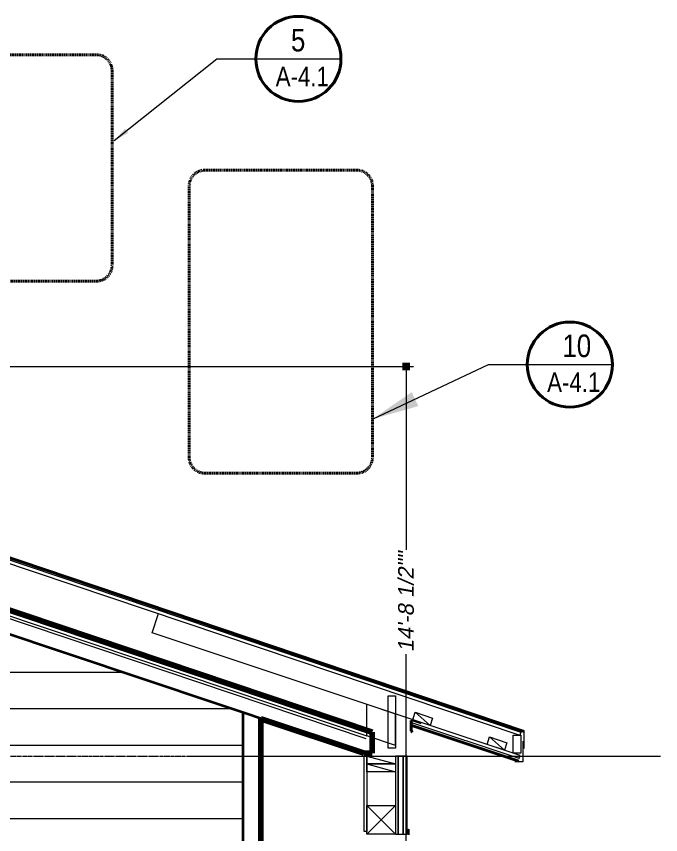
# Model space of a CAD drawing. Header units: inches. Extents: x -3905 to 10892, y 1064 to 9590.
# Drawn here: x 1878.7 to 2002, y 3159.6 to 3316.2 of the extents above; entities that cross this region are included whole.
import ezdxf
from ezdxf.enums import TextEntityAlignment as Align

# ---------------------------------------------------------------- set-up
doc = ezdxf.new("R2010")
doc.units = ezdxf.units.IN
doc.header["$MEASUREMENT"] = 0
doc.header["$PDMODE"] = 3
doc.linetypes.add('CENTERLINE', pattern=[1.81, 0.75, -0.0625, 0.03, -0.0625, 0.75, -0.0625, 0.03, -0.0625])
doc.linetypes.add('MYHIDDEN', pattern=[0.1875, 0.125, -0.0625])
for name, color, linetype, lineweight in [('ELEVATIONS', 40, 'Continuous', 0), ('FP-New', 131, 'Continuous', 0), ('SECTIONS', 70, 'Continuous', 0)]:
    doc.layers.add(name, color=color, linetype=linetype, lineweight=lineweight)
doc.styles.add('DS-TXT1', font='arial.ttf', dxfattribs={"oblique": 10})
doc.styles.add('Title', font='swissck.ttf')
doc.dimstyles.new('DS-Fraction', dxfattribs={"dimtxt": 0.1, "dimasz": 0.035, "dimexe": 0.06, "dimexo": 0.06, "dimgap": 0.02, "dimtad": 0, "dimdec": 3, "dimzin": 0, "dimdsep": 46, "dimlunit": 4, "dimtxsty": 'DS-TXT1', "dimblk": 'BOXFILLED', "dimcen": -0.06, "dimclrd": 256, "dimclre": 256, "dimclrt": 256, "dimadec": 0, "dimazin": 0, "dimtfac": 1, "dimtdec": 3, "dimtmove": 1, "dimatfit": 3, "dimfxl": 1, "dimfrac": 2, "dimtolj": 1, "dimtzin": 0, "dimlwd": 0, "dimlwe": -1, "dimarcsym": 0})
doc.dimstyles.new('DS-Fraction$7', dxfattribs={"dimtxt": 0.125, "dimasz": 0.125, "dimexe": 0.06, "dimexo": 0.06, "dimgap": 0.02, "dimtad": 0, "dimdec": 3, "dimzin": 0, "dimdsep": 46, "dimlunit": 4, "dimtxsty": 'DS-TXT1', "dimblk": 'BOXFILLED', "dimcen": -0.06, "dimclrd": 256, "dimclre": 256, "dimclrt": 256, "dimadec": 0, "dimazin": 0, "dimtfac": 1, "dimtdec": 3, "dimtmove": 1, "dimatfit": 3, "dimfxl": 1, "dimfrac": 2, "dimtolj": 1, "dimtzin": 0, "dimlwd": 0, "dimlwe": -1, "dimarcsym": 0})

# ---------------------------------------------------------------- blocks, each defined once
blk = doc.blocks.new('*U462')
at = {"color": 0, "lineweight": 0}
blk.add_line((0, 0), (3.5, 1.5), dxfattribs=at)
blk.add_lwpolyline([(0, 0), (3.5, 0), (3.5, 1.5), (0, 1.5)], close=True, dxfattribs=at)
blk = doc.blocks.new('_BoxFilled')
at = {"color": 0, "linetype": 'ByBlock', "lineweight": -2}
blk.add_line((-0.5, 0), (-1, 0), dxfattribs=at)
at = {"color": 0, "linetype": 'ByBlock'}
blk.add_solid([(-0.5, 0.5), (0.5, 0.5), (-0.5, -0.5), (0.5, -0.5)], dxfattribs=at)
blk = doc.blocks.new('DETAIL-BUBBLE')
at = {"linetype": 'Continuous', "lineweight": 0}
blk.add_line((0, 0), (-16.27, 0), dxfattribs=at)
at = {"linetype": 'Continuous', "lineweight": 40}
blk.add_circle((-8.14, 0), 8.14, dxfattribs=at)
at = {"linetype": 'Continuous', "lineweight": 0, "style": 'Title'}
blk.add_attdef('1', (-9.8, 1.43), '', height=4.32, dxfattribs=at)
blk.add_attdef('A7.0', text='', height=3.72, dxfattribs=at).set_placement((-8.16, -5.22), align=Align.CENTER)
blk = doc.blocks.new('*D485')
at = {"layer": 'Defpoints', "color": 0, "linetype": 'Continuous', "lineweight": 5, "transparency": 16777216}
for p in [(1738.75, 3249.17), (1953.26, 3072.64), (1955.06, 3072.64)]:
    blk.add_point(p, dxfattribs=at)
at = {"layer": 'ELEVATIONS', "linetype": 'Continuous', "transparency": 16777216}
for p, q in [((1740.19, 3249.17), (1954.7, 3249.17)), ((1953.62, 3072.64), (1951.82, 3072.64))]:
    blk.add_line(p, q, dxfattribs=at)
at = {"layer": 'ELEVATIONS', "linetype": 'Continuous', "lineweight": 0, "transparency": 16777216}
for p, q in [((1953.26, 3247.67), (1953.26, 3214.1)), ((1953.26, 3074.14), (1953.26, 3194.1))]:
    blk.add_line(p, q, dxfattribs=at)
at = {"layer": 'ELEVATIONS', "linetype": 'Continuous', "lineweight": 0, "transparency": 16777216, "xscale": 1.5, "yscale": 1.5, "zscale": 1.5}
for p, rotation in [((1953.26, 3249.17), 90), ((1953.26, 3072.64), 270)]:
    blk.add_blockref('_BoxFilled', p, dxfattribs=dict(at, rotation=rotation))
at = {"layer": 'ELEVATIONS', "linetype": 'Continuous', "lineweight": 5, "transparency": 16777216, "insert": (1953.26, 3204.1), "char_height": 3, "attachment_point": 5, "rotation": 90, "style": 'DS-TXT1'}
blk.add_mtext('\\A1;14\'-8 1/2""', dxfattribs=at)

msp = doc.modelspace()

# ---------------------------------------------------------------- linework, layer by layer
at = {"layer": 'ELEVATIONS', "lineweight": 80}
for p, q in [((1738.74599, 3249.17207), (1946.74599, 3179.23091)), ((1925.49599, 3181.78176), (1925.49599, 3078.63705)), ((1925.49599, 3181.78176), (1945.24599, 3175.20568)), ((1946.74599, 3179.23091), (1946.74599, 3175.20568)), ((1946.74599, 3175.20568), (1945.24599, 3175.20568))]:
    msp.add_line(p, q, dxfattribs=at)
at = {"layer": 'ELEVATIONS', "lineweight": 35}
for p, q in [((1945.24599, 3175.20568), (1759.99599, 3237.14717)), ((1921.99599, 3182.97971), (1921.99599, 3078.63705))]:
    msp.add_line(p, q, dxfattribs=at)
at = {"layer": 'ELEVATIONS', "lineweight": 5}
for p, q in [((1899.09499, 3190.63705), (1748.24599, 3190.63705)), ((1920.03007, 3183.63705), (1748.24599, 3183.63705)), ((1921.99599, 3176.63705), (1748.24599, 3176.63705)), ((1921.99599, 3169.63705), (1748.24599, 3169.63705)), ((1921.99599, 3162.63705), (1748.24599, 3162.63705))]:
    msp.add_line(p, q, dxfattribs=at)
at = {"layer": 'FP-New', "linetype": 'Continuous', "lineweight": 5}
msp.add_line((1911.72887, 3174.63705), (2001.95592, 3174.63705), dxfattribs=at)
at = {"layer": 'SECTIONS', "linetype": 'Continuous', "lineweight": 40}
for p, q in [((1766.70447, 3249.8758), (1975.8798, 3179.33919)), ((1974.84591, 3173.65318), (1954.19548, 3180.52908))]:
    msp.add_line(p, q, dxfattribs=at)
at = {"layer": 'SECTIONS', "linetype": 'Continuous', "lineweight": 0}
for p, q in [((1767.42775, 3249.10509), (1975.22855, 3179.23091)), ((1767.22855, 3248.51268), (1975.02935, 3178.6385)), ((1791.22855, 3230.41985), (1945.72855, 3178.46837)), ((1797.96551, 3227.627), (1945.56919, 3177.99444)), ((1904.6712, 3198.19944), (1905.90901, 3201.8806)), ((1975.07736, 3174.75657), (1904.6712, 3198.19944)), ((1951.22855, 3176.63705), (1951.22855, 3182.69742)), ((1954.35344, 3181.00347), (1954.54931, 3181.59172)), ((1956.12612, 3180.8032), (1954.22855, 3181.43502)), ((1974.88149, 3174.16832), (1954.35344, 3181.00347)), ((1975.22855, 3179.23091), (1975.02935, 3178.6385)), ((1974.88149, 3174.16832), (1975.07736, 3174.75657))]:
    msp.add_line(p, q, dxfattribs=at)
at = {"layer": 'SECTIONS', "lineweight": 40}
for q in [(1954.22855, 3181.43502), (1954.45442, 3179.19073)]:
    msp.add_line((1954.22855, 3179.43502), q, dxfattribs=at)
at = {"layer": 'SECTIONS', "linetype": 'Continuous', "lineweight": 9}
for p, q in [((1972.60043, 3180.4419), (1975.8798, 3179.33919)), ((1975.8798, 3176.05251), (1975.8798, 3179.33919)), ((1975.8798, 3179.33919), (1975.8798, 3179.33919)), ((1975.5844, 3177.50312), (1975.5844, 3173.50312)), ((1975.5844, 3173.50312), (1974.0844, 3173.50312))]:
    msp.add_line(p, q, dxfattribs=at)
at = {"layer": 'SECTIONS', "linetype": 'CENTERLINE', "lineweight": 0}
msp.add_line((1383.22855, 3174.63705), (1961.11614, 3174.63705), dxfattribs=at)
at = {"layer": 'SECTIONS', "lineweight": 0}
msp.add_line((1943.22855, 3174.63705), (1951.22855, 3174.63705), dxfattribs=at)
at = {"layer": 'SECTIONS', "linetype": 'Continuous', "lineweight": 5}
for p, q in [((1945.72855, 3174.63705), (1951.22855, 3173.13705)), ((1945.72855, 3173.13705), (1951.22855, 3171.63705)), ((1945.72855, 3165.18008), (1951.22855, 3159.68008)), ((1945.72855, 3159.68008), (1951.22855, 3165.18008))]:
    msp.add_line(p, q, dxfattribs=at)
at = {"layer": 'SECTIONS', "linetype": 'MYHIDDEN', "lineweight": 40}
for points in [[(1847.28046, 3308.82102), (1894.00503, 3308.82102, -0.414213562), (1897.00503, 3305.82102), (1897.00503, 3268.49365, -0.414213562), (1894.00503, 3265.49365), (1847.28046, 3265.49365, -0.414213562), (1844.28046, 3268.49365), (1844.28046, 3305.82102, -0.414213562)], [(1914.76578, 3286.74443), (1943.82349, 3286.74443, -0.414213562), (1946.82349, 3283.74443), (1946.82349, 3231.75352, -0.414213562), (1943.82349, 3228.75352), (1914.76578, 3228.75352, -0.414213562), (1911.76578, 3231.75352), (1911.76578, 3283.74443, -0.414213562)]]:
    msp.add_lwpolyline(points, format="xyb", close=True, dxfattribs=at)
at = {"layer": 'SECTIONS', "linetype": 'Continuous', "lineweight": 9}
msp.add_lwpolyline([(1951.22855, 3176.13705), (1949.85355, 3176.13705), (1949.85355, 3186.13705), (1951.22855, 3186.13705)], close=True, dxfattribs=at)
at = {"layer": 'SECTIONS', "linetype": 'Continuous', "lineweight": 0}
msp.add_lwpolyline([(1945.72855, 3184.52873), (1951.22855, 3182.69742), (1951.22855, 3176.63705), (1945.72855, 3178.46837), (1945.72855, 3184.52873)], dxfattribs=at)
msp.add_lwpolyline([(1973.72855, 3178.64515), (1975.22855, 3178.64515), (1975.22855, 3175.20568), (1973.72855, 3175.20568)], close=True, dxfattribs=at)
at = {"layer": 'SECTIONS', "linetype": 'Continuous', "lineweight": 5}
for points in [[(1945.72855, 3160.18008), (1945.22855, 3160.18008), (1945.22855, 3174.63705), (1945.72855, 3174.63705)], [(1951.22855, 3173.13705), (1945.72855, 3173.13705), (1945.72855, 3174.63705), (1951.22855, 3174.63705)], [(1951.22855, 3159.68008), (1951.72855, 3159.68008), (1951.72855, 3174.63705), (1951.22855, 3174.63705)], [(1951.72855, 3159.68008), (1952.72855, 3159.68008), (1952.72855, 3174.63705), (1951.72855, 3174.63705)], [(1952.72855, 3159.68008), (1953.47855, 3159.68008), (1953.47855, 3174.63705), (1952.72855, 3174.63705)], [(1951.22855, 3171.63705), (1945.72855, 3171.63705), (1945.72855, 3173.13705), (1951.22855, 3173.13705)], [(1951.22855, 3159.68008), (1945.72855, 3159.68008), (1945.72855, 3165.18008), (1951.22855, 3165.18008)]]:
    msp.add_lwpolyline(points, close=True, dxfattribs=at)
at = {"layer": 'SECTIONS', "lineweight": 0}
msp.add_lwpolyline([(1953.72855, 3159.54008), (1953.72855, 3160.60258, -1), (1953.79355, 3160.60258), (1953.79355, 3159.54008, 0.414213562)], format="xyb", dxfattribs=at)

# ---------------------------------------------------------------- block references
at = {"layer": 'SECTIONS', "linetype": 'Continuous', "lineweight": 5}
ref = msp.add_blockref('DETAIL-BUBBLE', (1924.51646, 3308.02654), dxfattribs=dict(at, xscale=-1))
ref.add_attrib('1', '5', (1931.23481, 3309.45431), dxfattribs={"layer": '0', "linetype": 'Continuous', "lineweight": 0, "height": 4.32, "style": 'Title'})
ref.add_attrib('A7.0', 'A-4.1', dxfattribs={"layer": '0', "linetype": 'Continuous', "lineweight": 0, "height": 3.717072, "style": 'Title'}).set_placement((1933.40505, 3302.80342), align=Align.CENTER)
ref = msp.add_blockref('DETAIL-BUBBLE', (1976.44761, 3249.52821), dxfattribs=dict(at, xscale=-1))
ref.add_attrib('1', '10', (1983.16316, 3250.95597), dxfattribs={"layer": '0', "linetype": 'Continuous', "lineweight": 0, "height": 4.32, "style": 'Title'})
ref.add_attrib('A7.0', 'A-4.1', dxfattribs={"layer": '0', "linetype": 'Continuous', "lineweight": 0, "height": 3.717072, "style": 'Title'}).set_placement((1985.3362, 3244.30509), align=Align.CENTER)
at = {"layer": 'SECTIONS', "linetype": 'Continuous', "lineweight": 0, "xscale": -1, "rotation": 341.5839862005709}
for p in [(1957.87006, 3180.48602), (1972.06817, 3175.75853)]:
    msp.add_blockref('*U462', p, dxfattribs=at)

# ---------------------------------------------------------------- dimensions: what is measured, and where the dimension line sits
at = {"layer": 'ELEVATIONS', "linetype": 'Continuous', "lineweight": 5}
dim = msp.add_linear_dim(base=(1953.26095, 3072.63705), p1=(1738.74599, 3249.17207), p2=(1955.05742, 3072.63705), angle=90, dimstyle='DS-Fraction', override={"dimscale": 24, "dimtxt": 0.125, "dimasz": 0.0625, "dimpost": '"'}, dxfattribs=at)
dim.commit()
dim.dimension.update_dxf_attribs({"geometry": '*D485', "text_midpoint": (1953.26095, 3204.09733), "dimtype": 160})

# ---------------------------------------------------------------- leaders
at = {"layer": 'SECTIONS', "linetype": 'Continuous', "lineweight": 20}
for points, override in [([(1897.44155, 3292.38223), (1917.07736, 3308.02654), (1924.51646, 3308.02654)], {"dimscale": 24, "dimgap": 0.02, "dimtad": 0}), ([(1946.82349, 3239.09854), (1969.00852, 3249.52821), (1976.44761, 3249.52821)], {"dimscale": 24, "dimasz": 0.375, "dimgap": 0.02, "dimtad": 0})]:
    msp.add_leader(points, dimstyle='DS-Fraction$7', override=override, dxfattribs=at)

doc.saveas('drawing.dxf')
